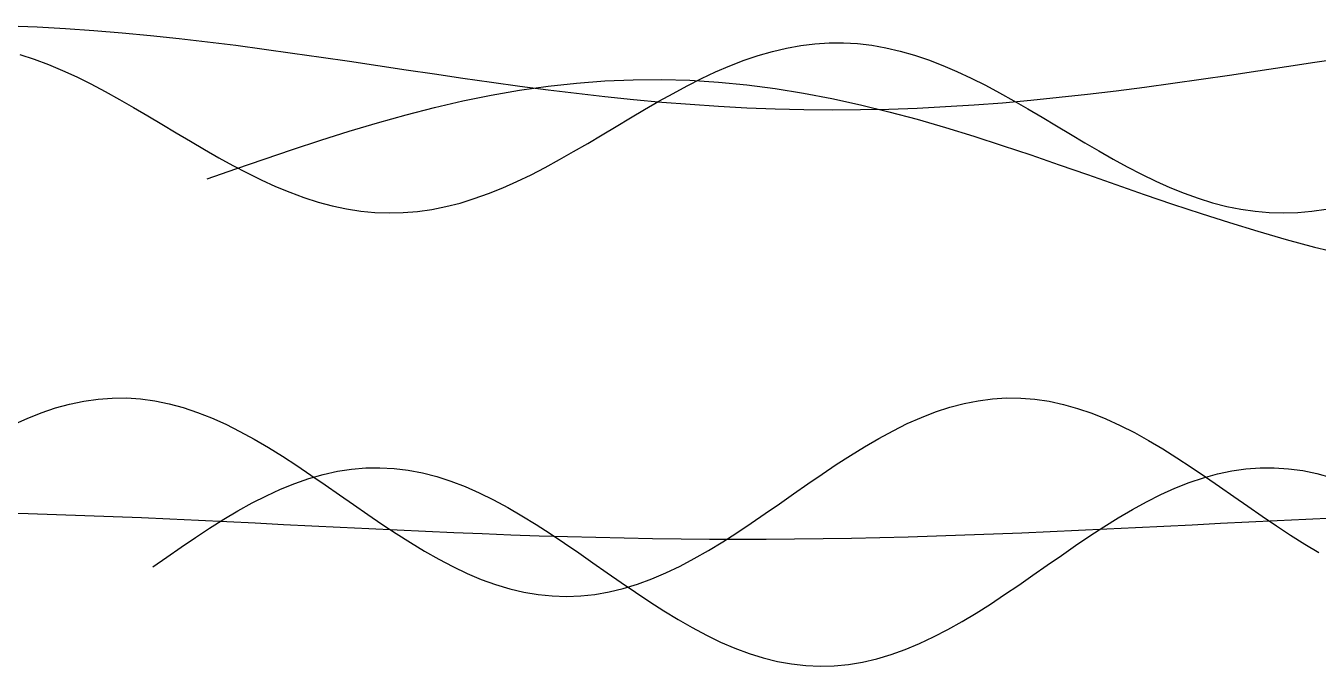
# Model space of a CAD drawing. Header units: metres. Extents: x -249 to 352, y -252 to 258.
# Drawn here: x -166.8 to -75.7, y -251.8 to -206.6 of the extents above; entities that cross this region are included whole.
import ezdxf

# ---------------------------------------------------------------- set-up
doc = ezdxf.new("R2010")
doc.units = ezdxf.units.M

msp = doc.modelspace()

# ---------------------------------------------------------------- linework, layer by layer
for p, q in [((-167.968, -206.644, -433.013), (-165.968, -206.727, -433.013)), ((-165.968, -206.727, -433.013), (-163.968, -206.838, -433.013)), ((-163.968, -206.838, -433.013), (-161.968, -206.976, -433.013)), ((-161.968, -206.976, -433.013), (-159.968, -207.14, -433.013)), ((-159.968, -207.14, -433.013), (-157.968, -207.329, -433.013)), ((-157.968, -207.329, -433.013), (-155.968, -207.539, -433.013)), ((-155.968, -207.539, -433.013), (-153.968, -207.77, -433.013)), ((-153.968, -207.77, -433.013), (-151.968, -208.019, -433.013)), ((-151.968, -208.019, -433.013), (-149.968, -208.284, -433.013)), ((-149.968, -208.284, -433.013), (-147.968, -208.561, -433.013)), ((-115.172, -208.735, -433.013), (-114.172, -208.445, -433.013)), ((-114.172, -208.445, -433.013), (-113.172, -208.21, -433.013)), ((-113.172, -208.21, -433.013), (-112.172, -208.03, -433.013)), ((-112.172, -208.03, -433.013), (-111.172, -207.909, -433.013)), ((-111.172, -207.909, -433.013), (-110.172, -207.846, -433.013)), ((-110.172, -207.846, -433.013), (-109.172, -207.844, -433.013)), ((-109.172, -207.844, -433.013), (-108.172, -207.901, -433.013)), ((-108.172, -207.901, -433.013), (-107.172, -208.018, -433.013)), ((-107.172, -208.018, -433.013), (-106.172, -208.193, -433.013)), ((-106.172, -208.193, -433.013), (-105.172, -208.425, -433.013)), ((-105.172, -208.425, -433.013), (-104.172, -208.71, -433.013)), ((-167.172, -208.658, -433.013), (-166.172, -208.987, -433.013)), ((-166.172, -208.987, -433.013), (-165.172, -209.363, -433.013)), ((-165.172, -209.363, -433.013), (-164.172, -209.785, -433.013)), ((-147.968, -208.561, -433.013), (-145.968, -208.848, -433.013)), ((-145.968, -208.848, -433.013), (-143.968, -209.142, -433.013)), ((-143.968, -209.142, -433.013), (-141.968, -209.441, -433.013)), ((-117.172, -209.464, -433.013), (-116.172, -209.076, -433.013)), ((-116.172, -209.076, -433.013), (-115.172, -208.735, -433.013)), ((-104.172, -208.71, -433.013), (-103.172, -209.047, -433.013)), ((-103.172, -209.047, -433.013), (-102.172, -209.431, -433.013)), ((-77.968, -209.515, -433.013), (-75.968, -209.216, -433.013)), ((-75.968, -209.216, -433.013), (-73.968, -208.92, -433.013)), ((-164.172, -209.785, -433.013), (-163.172, -210.247, -433.013)), ((-163.172, -210.247, -433.013), (-162.172, -210.745, -433.013)), ((-141.968, -209.441, -433.013), (-139.968, -209.741, -433.013)), ((-139.968, -209.741, -433.013), (-137.968, -210.039, -433.013)), ((-137.968, -210.039, -433.013), (-135.968, -210.332, -433.013)), ((-119.172, -210.367, -433.013), (-118.172, -209.896, -433.013)), ((-118.172, -209.896, -433.013), (-117.172, -209.464, -433.013)), ((-102.172, -209.431, -433.013), (-101.172, -209.86, -433.013)), ((-101.172, -209.86, -433.013), (-100.172, -210.328, -433.013)), ((-83.968, -210.404, -433.013), (-81.968, -210.112, -433.013)), ((-81.968, -210.112, -433.013), (-79.968, -209.815, -433.013)), ((-79.968, -209.815, -433.013), (-77.968, -209.515, -433.013)), ((-162.172, -210.745, -433.013), (-161.172, -211.273, -433.013)), ((-135.968, -210.332, -433.013), (-133.968, -210.618, -433.013)), ((-133.968, -210.618, -433.013), (-131.968, -210.893, -433.013)), ((-131.978, -211.188, -433.013), (-129.978, -210.902, -433.013)), ((-131.968, -210.893, -433.013), (-129.968, -211.155, -433.013)), ((-129.978, -210.902, -433.013), (-127.978, -210.682, -433.013)), ((-129.968, -211.155, -433.013), (-127.968, -211.401, -433.013)), ((-127.978, -210.682, -433.013), (-125.978, -210.528, -433.013)), ((-125.978, -210.528, -433.013), (-123.978, -210.444, -433.013)), ((-123.978, -210.444, -433.013), (-121.978, -210.43, -433.013)), ((-121.978, -210.43, -433.013), (-119.978, -210.485, -433.013)), ((-121.172, -211.409, -433.013), (-120.172, -210.873, -433.013)), ((-120.172, -210.873, -433.013), (-119.172, -210.367, -433.013)), ((-119.978, -210.485, -433.013), (-117.978, -210.61, -433.013)), ((-117.978, -210.61, -433.013), (-115.978, -210.803, -433.013)), ((-115.978, -210.803, -433.013), (-113.978, -211.062, -433.013)), ((-113.978, -211.062, -433.013), (-111.978, -211.384, -433.013)), ((-100.172, -210.328, -433.013), (-99.172, -210.831, -433.013)), ((-99.172, -210.831, -433.013), (-98.172, -211.365, -433.013)), ((-89.968, -211.218, -433.013), (-87.968, -210.96, -433.013)), ((-87.968, -210.96, -433.013), (-85.968, -210.687, -433.013)), ((-85.968, -210.687, -433.013), (-83.968, -210.404, -433.013)), ((-161.172, -211.273, -433.013), (-160.172, -211.828, -433.013)), ((-160.172, -211.828, -433.013), (-159.172, -212.402, -433.013)), ((-137.978, -212.405, -433.013), (-135.978, -211.943, -433.013)), ((-135.978, -211.943, -433.013), (-133.978, -211.536, -433.013)), ((-133.978, -211.536, -433.013), (-131.978, -211.188, -433.013)), ((-127.968, -211.401, -433.013), (-125.968, -211.629, -433.013)), ((-125.968, -211.629, -433.013), (-123.968, -211.836, -433.013)), ((-123.968, -211.836, -433.013), (-121.968, -212.021, -433.013)), ((-123.172, -212.547, -433.013), (-122.172, -211.968, -433.013)), ((-122.172, -211.968, -433.013), (-121.172, -211.409, -433.013)), ((-121.968, -212.021, -433.013), (-119.968, -212.18, -433.013)), ((-111.978, -211.384, -433.013), (-109.978, -211.767, -433.013)), ((-109.978, -211.767, -433.013), (-107.978, -212.207, -433.013)), ((-99.968, -212.216, -433.013), (-97.968, -212.063, -433.013)), ((-98.172, -211.365, -433.013), (-97.172, -211.923, -433.013)), ((-97.968, -212.063, -433.013), (-95.968, -211.884, -433.013)), ((-97.172, -211.923, -433.013), (-96.172, -212.5, -433.013)), ((-95.968, -211.884, -433.013), (-93.968, -211.682, -433.013)), ((-93.968, -211.682, -433.013), (-91.968, -211.46, -433.013)), ((-91.968, -211.46, -433.013), (-89.968, -211.218, -433.013)), ((-159.172, -212.402, -433.013), (-158.172, -212.991, -433.013)), ((-158.172, -212.991, -433.013), (-157.172, -213.588, -433.013)), ((-141.978, -213.474, -433.013), (-139.978, -212.917, -433.013)), ((-139.978, -212.917, -433.013), (-137.978, -212.405, -433.013)), ((-124.172, -213.138, -433.013), (-123.172, -212.547, -433.013)), ((-119.968, -212.18, -433.013), (-117.968, -212.314, -433.013)), ((-117.968, -212.314, -433.013), (-115.968, -212.421, -433.013)), ((-115.968, -212.421, -433.013), (-113.968, -212.498, -433.013)), ((-113.968, -212.498, -433.013), (-111.968, -212.547, -433.013)), ((-111.968, -212.547, -433.013), (-109.968, -212.565, -433.013)), ((-109.968, -212.565, -433.013), (-107.968, -212.554, -433.013)), ((-107.978, -212.207, -433.013), (-105.978, -212.698, -433.013)), ((-107.968, -212.554, -433.013), (-105.968, -212.513, -433.013)), ((-105.978, -212.698, -433.013), (-103.978, -213.237, -433.013)), ((-105.968, -212.513, -433.013), (-103.968, -212.442, -433.013)), ((-103.968, -212.442, -433.013), (-101.968, -212.343, -433.013)), ((-101.968, -212.343, -433.013), (-99.968, -212.216, -433.013)), ((-96.172, -212.5, -433.013), (-95.172, -213.091, -433.013)), ((-157.172, -213.588, -433.013), (-156.172, -214.188, -433.013)), ((-143.978, -214.071, -433.013), (-141.978, -213.474, -433.013)), ((-126.172, -214.336, -433.013), (-125.172, -213.737, -433.013)), ((-125.172, -213.737, -433.013), (-124.172, -213.138, -433.013)), ((-103.978, -213.237, -433.013), (-101.978, -213.818, -433.013)), ((-101.978, -213.818, -433.013), (-99.978, -214.435, -433.013)), ((-95.172, -213.091, -433.013), (-94.172, -213.689, -433.013)), ((-94.172, -213.689, -433.013), (-93.172, -214.288, -433.013)), ((-156.172, -214.188, -433.013), (-155.172, -214.784, -433.013)), ((-155.172, -214.784, -433.013), (-154.172, -215.371, -433.013)), ((-147.978, -215.358, -433.013), (-145.978, -214.701, -433.013)), ((-145.978, -214.701, -433.013), (-143.978, -214.071, -433.013)), ((-127.172, -214.931, -433.013), (-126.172, -214.336, -433.013)), ((-99.978, -214.435, -433.013), (-97.978, -215.082, -433.013)), ((-93.172, -214.288, -433.013), (-92.172, -214.884, -433.013)), ((-154.172, -215.371, -433.013), (-153.172, -215.942, -433.013)), ((-149.978, -216.036, -433.013), (-147.978, -215.358, -433.013)), ((-129.172, -216.081, -433.013), (-128.172, -215.514, -433.013)), ((-128.172, -215.514, -433.013), (-127.172, -214.931, -433.013)), ((-97.978, -215.082, -433.013), (-95.978, -215.752, -433.013)), ((-92.172, -214.884, -433.013), (-91.172, -215.468, -433.013)), ((-91.172, -215.468, -433.013), (-90.172, -216.036, -433.013)), ((-153.172, -215.942, -433.013), (-152.172, -216.493, -433.013)), ((-152.172, -216.493, -433.013), (-151.172, -217.017, -433.013)), ((-151.978, -216.728, -433.013), (-149.978, -216.036, -433.013)), ((-131.172, -217.142, -433.013), (-130.172, -216.625, -433.013)), ((-130.172, -216.625, -433.013), (-129.172, -216.081, -433.013)), ((-95.978, -215.752, -433.013), (-93.978, -216.439, -433.013)), ((-93.978, -216.439, -433.013), (-91.978, -217.136, -433.013)), ((-90.172, -216.036, -433.013), (-89.172, -216.583, -433.013)), ((-89.172, -216.583, -433.013), (-88.172, -217.102, -433.013)), ((-153.978, -217.427, -433.013), (-151.978, -216.728, -433.013)), ((-151.172, -217.017, -433.013), (-150.172, -217.509, -433.013)), ((-150.172, -217.509, -433.013), (-149.172, -217.964, -433.013)), ((-132.172, -217.625, -433.013), (-131.172, -217.142, -433.013)), ((-91.978, -217.136, -433.013), (-89.978, -217.835, -433.013)), ((-88.172, -217.102, -433.013), (-87.172, -217.588, -433.013)), ((-149.172, -217.964, -433.013), (-148.172, -218.378, -433.013)), ((-148.172, -218.378, -433.013), (-147.172, -218.747, -433.013)), ((-134.172, -218.474, -433.013), (-133.172, -218.071, -433.013)), ((-133.172, -218.071, -433.013), (-132.172, -217.625, -433.013)), ((-89.978, -217.835, -433.013), (-87.978, -218.531, -433.013)), ((-87.172, -217.588, -433.013), (-86.172, -218.037, -433.013)), ((-86.172, -218.037, -433.013), (-85.172, -218.444, -433.013)), ((-85.172, -218.444, -433.013), (-84.172, -218.805, -433.013)), ((-147.172, -218.747, -433.013), (-146.172, -219.067, -433.013)), ((-146.172, -219.067, -433.013), (-145.172, -219.335, -433.013)), ((-145.172, -219.335, -433.013), (-144.172, -219.547, -433.013)), ((-137.172, -219.392, -433.013), (-136.172, -219.138, -433.013)), ((-136.172, -219.138, -433.013), (-135.172, -218.831, -433.013)), ((-135.172, -218.831, -433.013), (-134.172, -218.474, -433.013)), ((-87.978, -218.531, -433.013), (-85.978, -219.215, -433.013)), ((-85.978, -219.215, -433.013), (-83.978, -219.882, -433.013)), ((-84.172, -218.805, -433.013), (-83.172, -219.116, -433.013)), ((-83.172, -219.116, -433.013), (-82.172, -219.374, -433.013)), ((-82.172, -219.374, -433.013), (-81.172, -219.577, -433.013)), ((-144.172, -219.547, -433.013), (-143.172, -219.703, -433.013)), ((-143.172, -219.703, -433.013), (-142.172, -219.8, -433.013)), ((-142.172, -219.8, -433.013), (-141.172, -219.837, -433.013)), ((-141.172, -219.837, -433.013), (-140.172, -219.815, -433.013)), ((-140.172, -219.815, -433.013), (-139.172, -219.732, -433.013)), ((-139.172, -219.732, -433.013), (-138.172, -219.591, -433.013)), ((-138.172, -219.591, -433.013), (-137.172, -219.392, -433.013)), ((-83.978, -219.882, -433.013), (-81.978, -220.524, -433.013)), ((-81.172, -219.577, -433.013), (-80.172, -219.723, -433.013)), ((-80.172, -219.723, -433.013), (-79.172, -219.81, -433.013)), ((-79.172, -219.81, -433.013), (-78.172, -219.838, -433.013)), ((-78.172, -219.838, -433.013), (-77.172, -219.805, -433.013)), ((-77.172, -219.805, -433.013), (-76.172, -219.713, -433.013)), ((-76.172, -219.713, -433.013), (-75.172, -219.562, -433.013)), ((-81.978, -220.524, -433.013), (-79.978, -221.135, -433.013)), ((-79.978, -221.135, -433.013), (-77.978, -221.71, -433.013)), ((-77.978, -221.71, -433.013), (-75.978, -222.241, -433.013)), ((-75.978, -222.241, -433.013), (-73.978, -222.724, -433.013)), ((-162.675, -233.105, -433.013), (-161.675, -232.963, -433.013)), ((-161.675, -232.963, -433.013), (-160.675, -232.89, -433.013)), ((-160.675, -232.89, -433.013), (-159.675, -232.887, -433.013)), ((-159.675, -232.887, -433.013), (-158.675, -232.955, -433.013)), ((-158.675, -232.955, -433.013), (-157.675, -233.091, -433.013)), ((-99.675, -233.076, -433.013), (-98.675, -232.946, -433.013)), ((-98.675, -232.946, -433.013), (-97.675, -232.885, -433.013)), ((-97.675, -232.885, -433.013), (-96.675, -232.894, -433.013)), ((-96.675, -232.894, -433.013), (-95.675, -232.973, -433.013)), ((-95.675, -232.973, -433.013), (-94.675, -233.121, -433.013)), ((-166.675, -234.324, -433.013), (-165.675, -233.927, -433.013)), ((-165.675, -233.927, -433.013), (-164.675, -233.589, -433.013)), ((-164.675, -233.589, -433.013), (-163.675, -233.314, -433.013)), ((-163.675, -233.314, -433.013), (-162.675, -233.105, -433.013)), ((-157.675, -233.091, -433.013), (-156.675, -233.295, -433.013)), ((-156.675, -233.295, -433.013), (-155.675, -233.565, -433.013)), ((-155.675, -233.565, -433.013), (-154.675, -233.898, -433.013)), ((-154.675, -233.898, -433.013), (-153.675, -234.291, -433.013)), ((-103.675, -234.254, -433.013), (-102.675, -233.866, -433.013)), ((-102.675, -233.866, -433.013), (-101.675, -233.538, -433.013)), ((-101.675, -233.538, -433.013), (-100.675, -233.274, -433.013)), ((-100.675, -233.274, -433.013), (-99.675, -233.076, -433.013)), ((-94.675, -233.121, -433.013), (-93.675, -233.336, -433.013)), ((-93.675, -233.336, -433.013), (-92.675, -233.617, -433.013)), ((-92.675, -233.617, -433.013), (-91.675, -233.96, -433.013)), ((-167.675, -234.777, -433.013), (-166.675, -234.324, -433.013)), ((-153.675, -234.291, -433.013), (-152.675, -234.739, -433.013)), ((-152.675, -234.739, -433.013), (-151.675, -235.239, -433.013)), ((-105.675, -235.193, -433.013), (-104.675, -234.697, -433.013)), ((-104.675, -234.697, -433.013), (-103.675, -234.254, -433.013)), ((-91.675, -233.96, -433.013), (-90.675, -234.362, -433.013)), ((-90.675, -234.362, -433.013), (-89.675, -234.82, -433.013)), ((-89.675, -234.82, -433.013), (-88.675, -235.328, -433.013)), ((-151.675, -235.239, -433.013), (-150.675, -235.786, -433.013)), ((-107.675, -236.319, -433.013), (-106.675, -235.735, -433.013)), ((-106.675, -235.735, -433.013), (-105.675, -235.193, -433.013)), ((-88.675, -235.328, -433.013), (-87.675, -235.882, -433.013)), ((-150.675, -235.786, -433.013), (-149.675, -236.373, -433.013)), ((-149.675, -236.373, -433.013), (-148.675, -236.995, -433.013)), ((-108.675, -236.939, -433.013), (-107.675, -236.319, -433.013)), ((-87.675, -235.882, -433.013), (-86.675, -236.475, -433.013)), ((-86.675, -236.475, -433.013), (-85.675, -237.103, -433.013)), ((-148.675, -236.995, -433.013), (-147.675, -237.646, -433.013)), ((-109.675, -237.588, -433.013), (-108.675, -236.939, -433.013)), ((-85.675, -237.103, -433.013), (-84.675, -237.758, -433.013)), ((-147.675, -237.646, -433.013), (-146.675, -238.32, -433.013)), ((-146.817, -238.559, -433.013), (-145.817, -238.273, -433.013)), ((-146.675, -238.32, -433.013), (-145.675, -239.009, -433.013)), ((-145.817, -238.273, -433.013), (-144.817, -238.053, -433.013)), ((-144.817, -238.053, -433.013), (-143.817, -237.9, -433.013)), ((-143.817, -237.9, -433.013), (-142.817, -237.815, -433.013)), ((-142.817, -237.815, -433.013), (-141.817, -237.801, -433.013)), ((-141.817, -237.801, -433.013), (-140.817, -237.856, -433.013)), ((-140.817, -237.856, -433.013), (-139.817, -237.981, -433.013)), ((-139.817, -237.981, -433.013), (-138.817, -238.174, -433.013)), ((-138.817, -238.174, -433.013), (-137.817, -238.433, -433.013)), ((-137.817, -238.433, -433.013), (-136.817, -238.755, -433.013)), ((-111.675, -238.947, -433.013), (-110.675, -238.259, -433.013)), ((-110.675, -238.259, -433.013), (-109.675, -237.588, -433.013)), ((-84.675, -237.758, -433.013), (-83.675, -238.435, -433.013)), ((-83.817, -238.507, -433.013), (-82.817, -238.232, -433.013)), ((-83.675, -238.435, -433.013), (-82.675, -239.126, -433.013)), ((-82.817, -238.232, -433.013), (-81.817, -238.022, -433.013)), ((-81.817, -238.022, -433.013), (-80.817, -237.881, -433.013)), ((-80.817, -237.881, -433.013), (-79.817, -237.808, -433.013)), ((-79.817, -237.808, -433.013), (-78.817, -237.805, -433.013)), ((-78.817, -237.805, -433.013), (-77.817, -237.872, -433.013)), ((-77.817, -237.872, -433.013), (-76.817, -238.008, -433.013)), ((-76.817, -238.008, -433.013), (-75.817, -238.213, -433.013)), ((-75.817, -238.213, -433.013), (-74.817, -238.482, -433.013)), ((-149.817, -239.776, -433.013), (-148.817, -239.314, -433.013)), ((-148.817, -239.314, -433.013), (-147.817, -238.907, -433.013)), ((-147.817, -238.907, -433.013), (-146.817, -238.559, -433.013)), ((-145.675, -239.009, -433.013), (-144.675, -239.707, -433.013)), ((-136.817, -238.755, -433.013), (-135.817, -239.138, -433.013)), ((-135.817, -239.138, -433.013), (-134.817, -239.578, -433.013)), ((-112.675, -239.645, -433.013), (-111.675, -238.947, -433.013)), ((-86.817, -239.695, -433.013), (-85.817, -239.242, -433.013)), ((-85.817, -239.242, -433.013), (-84.817, -238.845, -433.013)), ((-84.817, -238.845, -433.013), (-83.817, -238.507, -433.013)), ((-82.675, -239.126, -433.013), (-81.675, -239.825, -433.013)), ((-151.817, -240.845, -433.013), (-150.817, -240.288, -433.013)), ((-150.817, -240.288, -433.013), (-149.817, -239.776, -433.013)), ((-144.675, -239.707, -433.013), (-143.675, -240.406, -433.013)), ((-134.817, -239.578, -433.013), (-133.817, -240.069, -433.013)), ((-133.817, -240.069, -433.013), (-132.817, -240.608, -433.013)), ((-113.675, -240.344, -433.013), (-112.675, -239.645, -433.013)), ((-88.817, -240.749, -433.013), (-87.817, -240.199, -433.013)), ((-87.817, -240.199, -433.013), (-86.817, -239.695, -433.013)), ((-81.675, -239.825, -433.013), (-80.675, -240.524, -433.013)), ((-168.607, -240.975, -433.013), (-166.607, -241.03, -433.013)), ((-166.607, -241.03, -433.013), (-164.607, -241.093, -433.013)), ((-164.607, -241.093, -433.013), (-162.607, -241.163, -433.013)), ((-162.607, -241.163, -433.013), (-160.607, -241.24, -433.013)), ((-152.817, -241.442, -433.013), (-151.817, -240.845, -433.013)), ((-143.675, -240.406, -433.013), (-142.675, -241.1, -433.013)), ((-142.675, -241.1, -433.013), (-141.675, -241.782, -433.013)), ((-132.817, -240.608, -433.013), (-131.817, -241.189, -433.013)), ((-131.817, -241.189, -433.013), (-130.817, -241.806, -433.013)), ((-115.675, -241.723, -433.013), (-114.675, -241.039, -433.013)), ((-114.675, -241.039, -433.013), (-113.675, -240.344, -433.013)), ((-89.817, -241.339, -433.013), (-88.817, -240.749, -433.013)), ((-80.675, -240.524, -433.013), (-79.675, -241.216, -433.013)), ((-79.675, -241.216, -433.013), (-78.675, -241.896, -433.013)), ((-160.607, -241.24, -433.013), (-158.607, -241.323, -433.013)), ((-158.607, -241.323, -433.013), (-156.607, -241.411, -433.013)), ((-156.607, -241.411, -433.013), (-154.607, -241.504, -433.013)), ((-154.817, -242.729, -433.013), (-153.817, -242.072, -433.013)), ((-154.607, -241.504, -433.013), (-152.607, -241.599, -433.013)), ((-153.817, -242.072, -433.013), (-152.817, -241.442, -433.013)), ((-152.607, -241.599, -433.013), (-150.607, -241.697, -433.013)), ((-150.607, -241.697, -433.013), (-148.607, -241.797, -433.013)), ((-148.607, -241.797, -433.013), (-146.607, -241.897, -433.013)), ((-146.607, -241.897, -433.013), (-144.607, -241.996, -433.013)), ((-144.607, -241.996, -433.013), (-142.607, -242.094, -433.013)), ((-142.607, -242.094, -433.013), (-140.607, -242.189, -433.013)), ((-141.675, -241.782, -433.013), (-140.675, -242.445, -433.013)), ((-130.817, -241.806, -433.013), (-129.817, -242.453, -433.013)), ((-116.675, -242.388, -433.013), (-115.675, -241.723, -433.013)), ((-92.607, -242.212, -433.013), (-90.607, -242.118, -433.013)), ((-91.817, -242.617, -433.013), (-90.817, -241.964, -433.013)), ((-90.817, -241.964, -433.013), (-89.817, -241.339, -433.013)), ((-90.607, -242.118, -433.013), (-88.607, -242.021, -433.013)), ((-88.607, -242.021, -433.013), (-86.607, -241.922, -433.013)), ((-86.607, -241.922, -433.013), (-84.607, -241.822, -433.013)), ((-84.607, -241.822, -433.013), (-82.607, -241.722, -433.013)), ((-82.607, -241.722, -433.013), (-80.607, -241.623, -433.013)), ((-80.607, -241.623, -433.013), (-78.607, -241.527, -433.013)), ((-78.675, -241.896, -433.013), (-77.675, -242.555, -433.013)), ((-78.607, -241.527, -433.013), (-76.607, -241.434, -433.013)), ((-76.607, -241.434, -433.013), (-74.607, -241.344, -433.013)), ((-155.817, -243.407, -433.013), (-154.817, -242.729, -433.013)), ((-140.675, -242.445, -433.013), (-139.675, -243.083, -433.013)), ((-140.607, -242.189, -433.013), (-138.607, -242.281, -433.013)), ((-138.607, -242.281, -433.013), (-136.607, -242.368, -433.013)), ((-136.607, -242.368, -433.013), (-134.607, -242.45, -433.013)), ((-134.607, -242.45, -433.013), (-132.607, -242.526, -433.013)), ((-132.607, -242.526, -433.013), (-130.607, -242.595, -433.013)), ((-130.607, -242.595, -433.013), (-128.607, -242.657, -433.013)), ((-129.817, -242.453, -433.013), (-128.817, -243.123, -433.013)), ((-128.607, -242.657, -433.013), (-126.607, -242.71, -433.013)), ((-126.607, -242.71, -433.013), (-124.607, -242.755, -433.013)), ((-124.607, -242.755, -433.013), (-122.607, -242.79, -433.013)), ((-122.607, -242.79, -433.013), (-120.607, -242.816, -433.013)), ((-120.607, -242.816, -433.013), (-118.607, -242.832, -433.013)), ((-118.675, -243.636, -433.013), (-117.675, -243.028, -433.013)), ((-118.607, -242.832, -433.013), (-116.607, -242.838, -433.013)), ((-117.675, -243.028, -433.013), (-116.675, -242.388, -433.013)), ((-116.607, -242.838, -433.013), (-114.607, -242.835, -433.013)), ((-114.607, -242.835, -433.013), (-112.607, -242.821, -433.013)), ((-112.607, -242.821, -433.013), (-110.607, -242.797, -433.013)), ((-110.607, -242.797, -433.013), (-108.607, -242.764, -433.013)), ((-108.607, -242.764, -433.013), (-106.607, -242.722, -433.013)), ((-106.607, -242.722, -433.013), (-104.607, -242.671, -433.013)), ((-104.607, -242.671, -433.013), (-102.607, -242.611, -433.013)), ((-102.607, -242.611, -433.013), (-100.607, -242.544, -433.013)), ((-100.607, -242.544, -433.013), (-98.607, -242.47, -433.013)), ((-98.607, -242.47, -433.013), (-96.607, -242.389, -433.013)), ((-96.607, -242.389, -433.013), (-94.607, -242.303, -433.013)), ((-94.607, -242.303, -433.013), (-92.607, -242.212, -433.013)), ((-92.817, -243.292, -433.013), (-91.817, -242.617, -433.013)), ((-77.675, -242.555, -433.013), (-76.675, -243.187, -433.013)), ((-156.817, -244.099, -433.013), (-155.817, -243.407, -433.013)), ((-139.675, -243.083, -433.013), (-138.675, -243.688, -433.013)), ((-138.675, -243.688, -433.013), (-137.675, -244.256, -433.013)), ((-128.817, -243.123, -433.013), (-127.817, -243.81, -433.013)), ((-127.817, -243.81, -433.013), (-126.817, -244.507, -433.013)), ((-119.675, -244.207, -433.013), (-118.675, -243.636, -433.013)), ((-93.817, -243.982, -433.013), (-92.817, -243.292, -433.013)), ((-76.675, -243.187, -433.013), (-75.675, -243.787, -433.013)), ((-157.817, -244.798, -433.013), (-156.817, -244.099, -433.013)), ((-137.675, -244.256, -433.013), (-136.675, -244.779, -433.013)), ((-136.675, -244.779, -433.013), (-135.675, -245.254, -433.013)), ((-126.817, -244.507, -433.013), (-125.817, -245.206, -433.013)), ((-121.675, -245.214, -433.013), (-120.675, -244.735, -433.013)), ((-120.675, -244.735, -433.013), (-119.675, -244.207, -433.013)), ((-95.817, -245.379, -433.013), (-94.817, -244.68, -433.013)), ((-94.817, -244.68, -433.013), (-93.817, -243.982, -433.013)), ((-135.675, -245.254, -433.013), (-134.675, -245.675, -433.013)), ((-134.675, -245.675, -433.013), (-133.675, -246.038, -433.013)), ((-125.817, -245.206, -433.013), (-124.817, -245.902, -433.013)), ((-123.675, -246.008, -433.013), (-122.675, -245.64, -433.013)), ((-122.675, -245.64, -433.013), (-121.675, -245.214, -433.013)), ((-96.817, -246.073, -433.013), (-95.817, -245.379, -433.013)), ((-133.675, -246.038, -433.013), (-132.675, -246.34, -433.013)), ((-132.675, -246.34, -433.013), (-131.675, -246.577, -433.013)), ((-131.675, -246.577, -433.013), (-130.675, -246.747, -433.013)), ((-126.675, -246.734, -433.013), (-125.675, -246.558, -433.013)), ((-125.675, -246.558, -433.013), (-124.675, -246.315, -433.013)), ((-124.817, -245.902, -433.013), (-123.817, -246.586, -433.013)), ((-124.675, -246.315, -433.013), (-123.675, -246.008, -433.013)), ((-123.817, -246.586, -433.013), (-122.817, -247.253, -433.013)), ((-97.817, -246.754, -433.013), (-96.817, -246.073, -433.013)), ((-130.675, -246.747, -433.013), (-129.675, -246.848, -433.013)), ((-129.675, -246.848, -433.013), (-128.675, -246.88, -433.013)), ((-128.675, -246.88, -433.013), (-127.675, -246.842, -433.013)), ((-127.675, -246.842, -433.013), (-126.675, -246.734, -433.013)), ((-122.817, -247.253, -433.013), (-121.817, -247.895, -433.013)), ((-99.817, -248.05, -433.013), (-98.817, -247.415, -433.013)), ((-98.817, -247.415, -433.013), (-97.817, -246.754, -433.013)), ((-121.817, -247.895, -433.013), (-120.817, -248.507, -433.013)), ((-120.817, -248.507, -433.013), (-119.817, -249.081, -433.013)), ((-100.817, -248.653, -433.013), (-99.817, -248.05, -433.013)), ((-119.817, -249.081, -433.013), (-118.817, -249.612, -433.013)), ((-102.817, -249.737, -433.013), (-101.817, -249.217, -433.013)), ((-101.817, -249.217, -433.013), (-100.817, -248.653, -433.013)), ((-118.817, -249.612, -433.013), (-117.817, -250.095, -433.013)), ((-117.817, -250.095, -433.013), (-116.817, -250.526, -433.013)), ((-104.817, -250.624, -433.013), (-103.817, -250.207, -433.013)), ((-103.817, -250.207, -433.013), (-102.817, -249.737, -433.013)), ((-116.817, -250.526, -433.013), (-115.817, -250.899, -433.013)), ((-115.817, -250.899, -433.013), (-114.817, -251.211, -433.013)), ((-114.817, -251.211, -433.013), (-113.817, -251.459, -433.013)), ((-106.817, -251.278, -433.013), (-105.817, -250.982, -433.013)), ((-105.817, -250.982, -433.013), (-104.817, -250.624, -433.013)), ((-113.817, -251.459, -433.013), (-112.817, -251.64, -433.013)), ((-112.817, -251.64, -433.013), (-111.817, -251.754, -433.013)), ((-111.817, -251.754, -433.013), (-110.817, -251.797, -433.013)), ((-110.817, -251.797, -433.013), (-109.817, -251.771, -433.013)), ((-109.817, -251.771, -433.013), (-108.817, -251.675, -433.013)), ((-108.817, -251.675, -433.013), (-107.817, -251.51, -433.013)), ((-107.817, -251.51, -433.013), (-106.817, -251.278, -433.013))]:
    msp.add_line(p, q)

doc.saveas('drawing.dxf')
